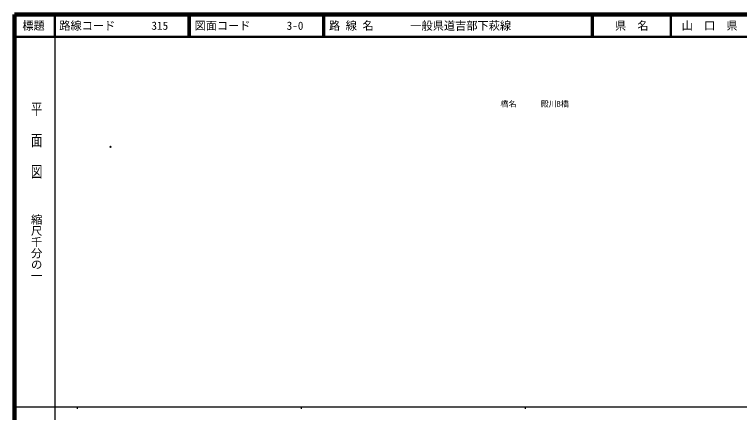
# Model space of a CAD drawing. Units: millimetres on the paper, with parts at other scales. Extents: x 40 to 680, y 20 to 380.
# Drawn here: x 40 to 363.7, y 202.4 to 380 of the extents above; entities that cross this region are included whole.
import ezdxf
from ezdxf.enums import TextEntityAlignment as Align

# ---------------------------------------------------------------- set-up
doc = ezdxf.new("R2010")
doc.units = ezdxf.units.MM
doc.header["$PDMODE"] = 32
doc.header["$PDSIZE"] = 0.5
for name, color, linetype in [('M-OTRS', 6, 'Continuous'), ('M-STR-HTXT', 7, 'Continuous'), ('M-TTL-TXT', 7, 'Continuous')]:
    doc.layers.add(name, color=color, linetype=linetype)
for name, color, linetype, lineweight in [('M-TTL', 2, 'Continuous', 140), ('M-TTL-BAND', 7, 'Continuous', 25), ('M-TTL-LINE', 7, 'Continuous', 50)]:
    doc.layers.add(name, color=color, linetype=linetype, lineweight=lineweight)
doc.styles.add('@ＭＳ ゴシック', font='')
doc.styles.add('ＭＳ ゴシック', font='')
doc.styles.get('@ＭＳ ゴシック').set_extended_font_data('@MS Gothic')
doc.styles.get('ＭＳ ゴシック').set_extended_font_data('MS Gothic')

msp = doc.modelspace()

# ---------------------------------------------------------------- linework, layer by layer
at = {"layer": 'M-OTRS'}
msp.add_point((82.84, 320.939), dxfattribs=at)
at = {"layer": 'M-TTL'}
for p, q in [((40, 380), (40, 20)), ((680, 380), (40, 380))]:
    msp.add_line(p, q, dxfattribs=at)
at = {"layer": 'M-TTL-BAND'}
for p, q in [((58, 370), (58, 20)), ((40, 205), (579, 205)), ((68, 205), (68, 204)), ((168, 205), (168, 204)), ((268, 205), (268, 204))]:
    msp.add_line(p, q, dxfattribs=at)
at = {"layer": 'M-TTL-LINE'}
for p, q in [((58, 380), (58, 370)), ((117.75, 380), (117.75, 370)), ((118.25, 380), (118.25, 370)), ((177.75, 380), (177.75, 370)), ((178.25, 380), (178.25, 370)), ((297.75, 380), (297.75, 370)), ((298.25, 380), (298.25, 370)), ((333, 380), (333, 370)), ((40, 370), (680, 370))]:
    msp.add_line(p, q, dxfattribs=at)

# ---------------------------------------------------------------- texts
at = {"layer": 'M-STR-HTXT', "style": 'ＭＳ ゴシック'}
msp.add_text('橋名\u3000\u3000\u3000殿川B橋', height=2.566, dxfattribs=at).set_placement((256.967, 338.032), align=Align.BOTTOM_LEFT)
at = {"layer": 'M-TTL-BAND', "style": '@ＭＳ ゴシック', "width": 1.4}
msp.add_text('平  面  図', height=3.666, rotation=270, dxfattribs=at).set_placement((49.777, 306.475), align=Align.MIDDLE_RIGHT)
at = {"layer": 'M-TTL-BAND', "style": '@ＭＳ ゴシック'}
msp.add_text('縮尺千分の一', height=3.666, rotation=270, dxfattribs=at).set_placement((49.777, 261.03), align=Align.MIDDLE_RIGHT)
at = {"layer": 'M-TTL-TXT', "style": 'ＭＳ ゴシック'}
for s, p in [('標題', (48.5, 375)), ('県\u3000名', (315.625, 375)), ('山\u3000口\u3000県', (350.375, 375))]:
    msp.add_text(s, height=3.666, dxfattribs=at).set_placement(p, align=Align.MIDDLE_CENTER)
for s, p in [('路線コード', (60, 375)), ('315', (101.142, 375)), ('図面コード', (120.38, 375)), ('3-0', (161.521, 375)), ('路 線 名', (180.38, 375)), ('一般県道吉部下萩線', (216.734, 375))]:
    msp.add_text(s, height=3.666, dxfattribs=at).set_placement(p, align=Align.MIDDLE_LEFT)

doc.saveas('drawing.dxf')
